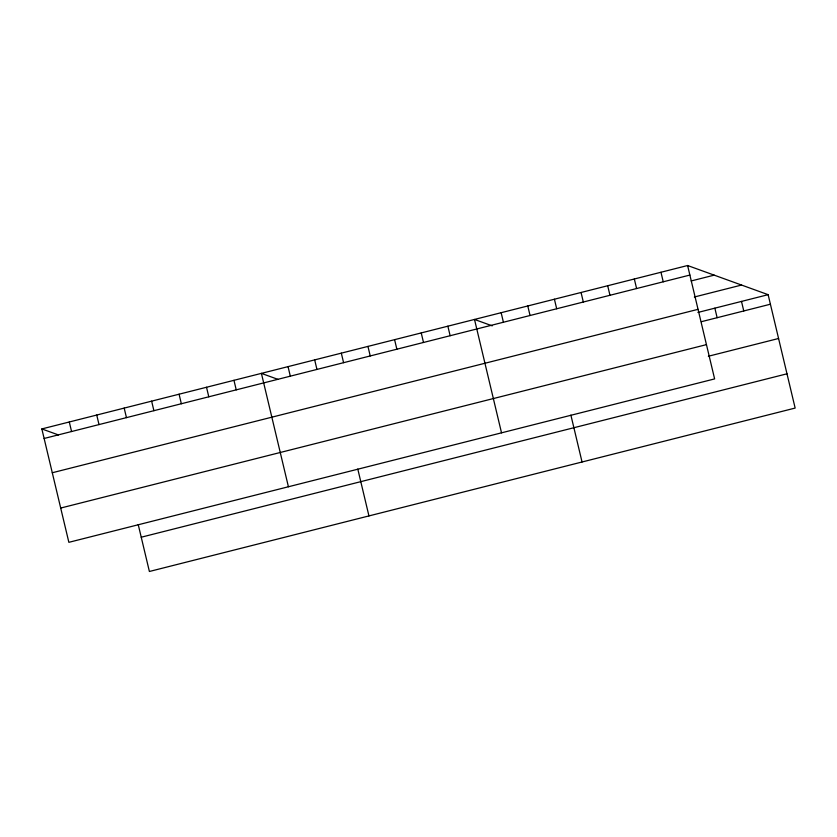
<?xml version="1.0" encoding="UTF-8"?>
<svg xmlns="http://www.w3.org/2000/svg" width="837" height="837" viewBox="0 0 837 837"><rect width="100%" height="100%" fill="white"/><g stroke="black" fill="none" stroke-linecap="round" stroke-linejoin="round"><path stroke-width="1.26" d="M687.606 265.517L714.62 378.91L68.864 542.324L41.85 428.931L687.606 265.517L768.136 294.676L795.15 408.069L149.394 571.483L138.231 524.6M44.12 438.473L689.876 275.059M691.174 280.96L714.181 275.143M694.344 297.009L741.561 285.051M52.292 472.748L698.037 309.334M697.912 312.452L768.136 294.676M701.396 321.69L770.406 304.218M60.703 508.049L706.449 344.635M708.353 356.259L778.577 338.493M141.233 537.218L786.989 373.804M492.219 325.855L474.506 319.441L501.52 432.834M278.02 379.381L261.406 373.375L288.42 486.757M41.85 428.931L58.464 434.947M741.498 301.414L743.769 310.966M714.861 308.162L717.131 317.704M660.968 272.255L663.239 281.807M634.331 279.003L636.601 288.545M607.693 285.741L609.964 295.283M581.056 292.479L583.326 302.021M554.418 299.217L556.689 308.769M570.886 415.121L582.05 461.993M527.781 305.965L530.051 315.507M501.143 312.703L503.414 322.245M447.868 326.189L450.139 335.731M421.231 332.927L423.501 342.469M394.593 339.665L396.864 349.207M367.956 346.403L370.226 355.955M341.318 353.151L343.588 362.693M357.786 469.044L368.95 515.927M314.681 359.889L316.951 369.431M288.043 366.627L290.313 376.179M233.962 380.312L236.233 389.864M206.519 387.259L208.79 396.801M179.076 394.206L181.347 403.748M151.633 401.153L153.903 410.695M124.179 408.1L126.46 417.642M96.736 415.037L99.017 424.589M69.293 421.984L71.564 431.526"/></g></svg>
